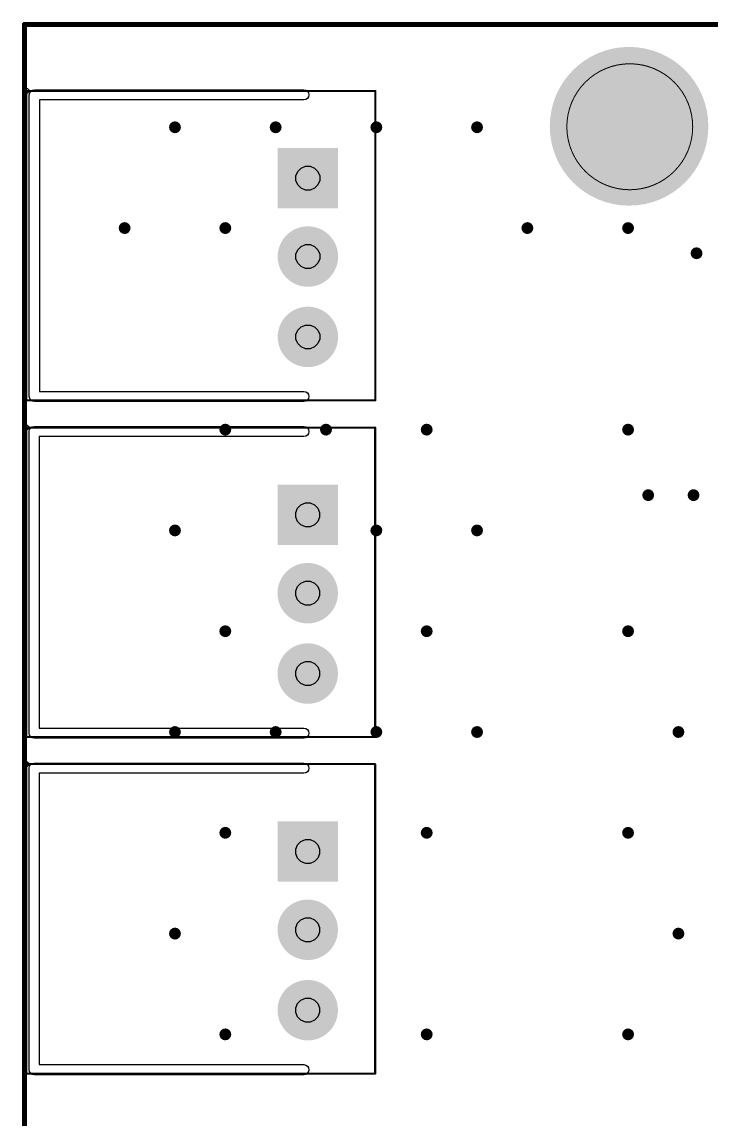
# Model space of a CAD drawing. Header units: inches. Extents: x -0.1 to 68.6, y -0.1 to 53.5.
# Drawn here: x -0.05 to 17.33, y 25.81 to 53.45 of the extents above; entities that cross this region are included whole.
import ezdxf

# ---------------------------------------------------------------- set-up
doc = ezdxf.new("R2010")
doc.units = ezdxf.units.IN
for name, color, linetype in [('Mechanical 1', 6, 'Continuous'), ('Mechanical 2', 216, 'Continuous'), ('Mechanical 6', 56, 'Continuous'), ('Mechanical 8', 56, 'Continuous'), ('Mechanical 9', 56, 'Continuous'), ('Multi-Layer', 9, 'Continuous'), ('Pad Holes', 156, 'Continuous'), ('Via Holes', 16, 'Continuous')]:
    doc.layers.add(name, color=color, linetype=linetype)

# ---------------------------------------------------------------- blocks, each defined once
blk = doc.blocks.new('CONN_TH_3P_P2_00_TE_292253_3_1')
at = {"layer": 'Multi-Layer'}
blk.add_hatch(color=9, dxfattribs=at).paths.add_polyline_path([(-2.762, 0.762), (-1.238, 0.762), (-1.238, -0.762), (-2.762, -0.762)])
h = blk.add_hatch(color=9, dxfattribs=at)
edge = h.paths.add_edge_path()
edge.add_arc((-0.025, 0), 0.762, 0, 360)
h = blk.add_hatch(color=9, dxfattribs=at)
edge = h.paths.add_edge_path()
edge.add_arc((2, 0), 0.762, 0, 360)
at = {"layer": 'Pad Holes'}
h = blk.add_hatch(color=7, dxfattribs=at)
edge = h.paths.add_edge_path()
edge.add_arc((-2, 0), 0.457, 0, 360)
h = blk.add_hatch(color=7, dxfattribs=at)
edge = h.paths.add_edge_path()
edge.add_arc((-0.025, 0), 0.457, 0, 360)
h = blk.add_hatch(color=7, dxfattribs=at)
edge = h.paths.add_edge_path()
edge.add_arc((2, 0), 0.457, 0, 360)
at = {"layer": 'Mechanical 2'}
for p, q in [((-4.19, -0.01), (-4.149, 0.017)), ((-4.149, 0.017), (-4.1, 0.027)), ((-4.1, 0.027), (-4.051, 0.017)), ((-4.051, 0.017), (-4.01, -0.01)), ((3.41, -0.01), (3.451, 0.017)), ((3.451, 0.017), (3.5, 0.027)), ((3.5, 0.027), (3.549, 0.017)), ((3.549, 0.017), (3.59, -0.01)), ((-4.227, -0.1), (-4.217, -0.051)), ((-4.227, -6.9), (-4.227, -0.1)), ((-4.217, -0.051), (-4.19, -0.01)), ((-4.01, -0.01), (-3.983, -0.051)), ((-3.983, -0.051), (-3.973, -0.1)), ((-3.973, -0.1), (-3.973, -6.773)), ((-3.973, -0.1), (-3.973, -0.1)), ((3.373, -0.1), (3.383, -0.051)), ((3.373, -6.773), (3.373, -0.1)), ((3.383, -0.051), (3.41, -0.01)), ((3.59, -0.01), (3.617, -0.051)), ((3.617, -0.051), (3.627, -0.1)), ((3.627, -0.1), (3.627, -6.9)), ((-4.217, -6.949), (-4.227, -6.9)), ((-3.973, -6.773), (3.373, -6.773)), ((3.627, -6.9), (3.617, -6.949)), ((-4.19, -6.99), (-4.217, -6.949)), ((-4.149, -7.017), (-4.19, -6.99)), ((-4.1, -7.027), (-4.149, -7.017)), ((3.5, -7.027), (-4.1, -7.027)), ((3.549, -7.017), (3.5, -7.027)), ((3.59, -6.99), (3.549, -7.017)), ((3.617, -6.949), (3.59, -6.99))]:
    blk.add_line(p, q, dxfattribs=at)
at = {"layer": 'Mechanical 6'}
for points in [[(-4.2, -7.099, 0.0508, 0.0508, 0), (-4.2, 1.701, 0.0508, 0.0508, 0)], [(3.6, 1.701, 0.0508, 0.0508, 0), (-4.2, 1.701, 0.0508, 0.0508, 0)], [(3.6, -7.099, 0.0508, 0.0508, 0), (3.6, 1.701, 0.0508, 0.0508, 0)], [(3.6, -7.099, 0.0508, 0.0508, 0), (-4.2, -7.099, 0.0508, 0.0508, 0)]]:
    blk.add_lwpolyline(points, format="xyseb", dxfattribs=at)
for points in [[(-4.213, 1.701, 0.0254, 0.0254, 1), (-4.187, 1.701, 0.0254, 0.0254, 1)], [(-4.213, 1.701, 0.0254, 0.0254, 1), (-4.187, 1.701, 0.0254, 0.0254, 1)], [(3.587, 1.701, 0.0254, 0.0254, 1), (3.613, 1.701, 0.0254, 0.0254, 1)], [(3.587, 1.701, 0.0254, 0.0254, 1), (3.613, 1.701, 0.0254, 0.0254, 1)], [(-4.213, -7.099, 0.0254, 0.0254, 1), (-4.187, -7.099, 0.0254, 0.0254, 1)], [(-4.213, -7.099, 0.0254, 0.0254, 1), (-4.187, -7.099, 0.0254, 0.0254, 1)], [(3.587, -7.099, 0.0254, 0.0254, 1), (3.613, -7.099, 0.0254, 0.0254, 1)], [(3.587, -7.099, 0.0254, 0.0254, 1), (3.613, -7.099, 0.0254, 0.0254, 1)]]:
    blk.add_lwpolyline(points, format="xyseb", close=True, dxfattribs=at)
at = {"layer": 'Mechanical 8'}
for p, q in [((-4.26, -7.074), (-4.225, -7.039)), ((-4.26, -7.099), (-4.26, -7.074)), ((-4.26, -7.124), (-4.26, -7.099)), ((-4.225, -7.159), (-4.26, -7.124)), ((-4.225, -7.039), (-4.175, -7.039)), ((-4.175, -7.159), (-4.225, -7.159)), ((-4.175, -7.039), (-4.14, -7.074)), ((-4.14, -7.124), (-4.175, -7.159)), ((-4.14, -7.074), (-4.14, -7.099)), ((-4.14, -7.099), (-4.14, -7.124)), ((-4.14, -7.099), (-4.14, -7.099)), ((-4.14, -7.099), (-4.14, -7.099))]:
    blk.add_line(p, q, dxfattribs=at)
at = {"layer": 'Mechanical 9'}
for p, q in [((-2.17, 0.254), (-2.06, 0.3)), ((-2.06, 0.3), (-1.94, 0.3)), ((-1.94, 0.3), (-1.83, 0.254)), ((-0.195, 0.254), (-0.085, 0.3)), ((-0.085, 0.3), (0.034, 0.3)), ((0.034, 0.3), (0.145, 0.254)), ((1.83, 0.254), (1.94, 0.3)), ((1.94, 0.3), (2.06, 0.3)), ((2.06, 0.3), (2.17, 0.254)), ((-2.3, 0.06), (-2.254, 0.17)), ((-2.3, 0), (-2.3, 0.06)), ((-2.3, -0.06), (-2.3, 0)), ((-2.254, 0.17), (-2.17, 0.254)), ((-1.83, 0.254), (-1.746, 0.17)), ((-1.746, 0.17), (-1.7, 0.06)), ((-1.7, 0.06), (-1.7, 0)), ((-1.7, 0), (-1.7, -0.06)), ((-1.7, 0), (-1.7, 0)), ((-1.7, 0), (-1.7, 0)), ((-0.325, 0.06), (-0.28, 0.17)), ((-0.325, 0), (-0.325, 0.06)), ((-0.325, -0.06), (-0.325, 0)), ((-0.28, 0.17), (-0.195, 0.254)), ((0.145, 0.254), (0.229, 0.17)), ((0.229, 0.17), (0.275, 0.06)), ((0.275, 0.06), (0.275, 0)), ((0.275, 0), (0.275, -0.06)), ((0.275, 0), (0.275, 0)), ((0.275, 0), (0.275, 0)), ((1.7, 0.06), (1.746, 0.17)), ((1.7, 0), (1.7, 0.06)), ((1.7, -0.06), (1.7, 0)), ((1.746, 0.17), (1.83, 0.254)), ((2.17, 0.254), (2.254, 0.17)), ((2.254, 0.17), (2.3, 0.06)), ((2.3, 0.06), (2.3, 0)), ((2.3, 0), (2.3, -0.06)), ((2.3, 0), (2.3, 0)), ((2.3, 0), (2.3, 0)), ((-2.254, -0.17), (-2.3, -0.06)), ((-2.17, -0.254), (-2.254, -0.17)), ((-2.06, -0.3), (-2.17, -0.254)), ((-1.83, -0.254), (-1.94, -0.3)), ((-1.746, -0.17), (-1.83, -0.254)), ((-1.7, -0.06), (-1.746, -0.17)), ((-0.28, -0.17), (-0.325, -0.06)), ((-0.195, -0.254), (-0.28, -0.17)), ((-0.085, -0.3), (-0.195, -0.254)), ((0.145, -0.254), (0.034, -0.3)), ((0.229, -0.17), (0.145, -0.254)), ((0.275, -0.06), (0.229, -0.17)), ((1.746, -0.17), (1.7, -0.06)), ((1.83, -0.254), (1.746, -0.17)), ((1.94, -0.3), (1.83, -0.254)), ((2.17, -0.254), (2.06, -0.3)), ((2.254, -0.17), (2.17, -0.254)), ((2.3, -0.06), (2.254, -0.17)), ((-1.94, -0.3), (-2.06, -0.3)), ((0.034, -0.3), (-0.085, -0.3)), ((2.06, -0.3), (1.94, -0.3))]:
    blk.add_line(p, q, dxfattribs=at)
blk = doc.blocks.new('CONN_TH_3P_P2_00_TE_292253_3_2')
at = {"layer": 'Multi-Layer'}
blk.add_hatch(color=9, dxfattribs=at).paths.add_polyline_path([(-2.762, 0.762), (-1.238, 0.762), (-1.238, -0.762), (-2.762, -0.762)])
h = blk.add_hatch(color=9, dxfattribs=at)
edge = h.paths.add_edge_path()
edge.add_arc((-0.025, 0), 0.762, 0, 360)
h = blk.add_hatch(color=9, dxfattribs=at)
edge = h.paths.add_edge_path()
edge.add_arc((2, 0), 0.762, 0, 360)
at = {"layer": 'Pad Holes'}
h = blk.add_hatch(color=7, dxfattribs=at)
edge = h.paths.add_edge_path()
edge.add_arc((-2, 0), 0.457, 0, 360)
h = blk.add_hatch(color=7, dxfattribs=at)
edge = h.paths.add_edge_path()
edge.add_arc((-0.025, 0), 0.457, 0, 360)
h = blk.add_hatch(color=7, dxfattribs=at)
edge = h.paths.add_edge_path()
edge.add_arc((2, 0), 0.457, 0, 360)
at = {"layer": 'Mechanical 2'}
for p, q in [((-4.19, -0.01), (-4.149, 0.017)), ((-4.149, 0.017), (-4.1, 0.027)), ((-4.1, 0.027), (-4.051, 0.017)), ((-4.051, 0.017), (-4.01, -0.01)), ((3.41, -0.01), (3.451, 0.017)), ((3.451, 0.017), (3.5, 0.027)), ((3.5, 0.027), (3.549, 0.017)), ((3.549, 0.017), (3.59, -0.01)), ((-4.227, -0.1), (-4.217, -0.051)), ((-4.227, -6.9), (-4.227, -0.1)), ((-4.217, -0.051), (-4.19, -0.01)), ((-4.01, -0.01), (-3.983, -0.051)), ((-3.983, -0.051), (-3.973, -0.1)), ((-3.973, -0.1), (-3.973, -6.773)), ((-3.973, -0.1), (-3.973, -0.1)), ((3.373, -0.1), (3.383, -0.051)), ((3.373, -6.773), (3.373, -0.1)), ((3.383, -0.051), (3.41, -0.01)), ((3.59, -0.01), (3.617, -0.051)), ((3.617, -0.051), (3.627, -0.1)), ((3.627, -0.1), (3.627, -6.9)), ((-4.217, -6.949), (-4.227, -6.9)), ((-3.973, -6.773), (3.373, -6.773)), ((3.627, -6.9), (3.617, -6.949)), ((-4.19, -6.99), (-4.217, -6.949)), ((-4.149, -7.017), (-4.19, -6.99)), ((-4.1, -7.027), (-4.149, -7.017)), ((3.5, -7.027), (-4.1, -7.027)), ((3.549, -7.017), (3.5, -7.027)), ((3.59, -6.99), (3.549, -7.017)), ((3.617, -6.949), (3.59, -6.99))]:
    blk.add_line(p, q, dxfattribs=at)
at = {"layer": 'Mechanical 6'}
for points in [[(-4.2, -7.099, 0.0508, 0.0508, 0), (-4.2, 1.701, 0.0508, 0.0508, 0)], [(3.6, 1.701, 0.0508, 0.0508, 0), (-4.2, 1.701, 0.0508, 0.0508, 0)], [(3.6, -7.099, 0.0508, 0.0508, 0), (3.6, 1.701, 0.0508, 0.0508, 0)], [(3.6, -7.099, 0.0508, 0.0508, 0), (-4.2, -7.099, 0.0508, 0.0508, 0)]]:
    blk.add_lwpolyline(points, format="xyseb", dxfattribs=at)
for points in [[(-4.213, 1.701, 0.0254, 0.0254, 1), (-4.187, 1.701, 0.0254, 0.0254, 1)], [(-4.213, 1.701, 0.0254, 0.0254, 1), (-4.187, 1.701, 0.0254, 0.0254, 1)], [(3.587, 1.701, 0.0254, 0.0254, 1), (3.613, 1.701, 0.0254, 0.0254, 1)], [(3.587, 1.701, 0.0254, 0.0254, 1), (3.613, 1.701, 0.0254, 0.0254, 1)], [(-4.213, -7.099, 0.0254, 0.0254, 1), (-4.187, -7.099, 0.0254, 0.0254, 1)], [(-4.213, -7.099, 0.0254, 0.0254, 1), (-4.187, -7.099, 0.0254, 0.0254, 1)], [(3.587, -7.099, 0.0254, 0.0254, 1), (3.613, -7.099, 0.0254, 0.0254, 1)], [(3.587, -7.099, 0.0254, 0.0254, 1), (3.613, -7.099, 0.0254, 0.0254, 1)]]:
    blk.add_lwpolyline(points, format="xyseb", close=True, dxfattribs=at)
at = {"layer": 'Mechanical 8'}
for p, q in [((-4.26, -7.074), (-4.225, -7.039)), ((-4.26, -7.099), (-4.26, -7.074)), ((-4.26, -7.124), (-4.26, -7.099)), ((-4.225, -7.159), (-4.26, -7.124)), ((-4.225, -7.039), (-4.175, -7.039)), ((-4.175, -7.159), (-4.225, -7.159)), ((-4.175, -7.039), (-4.14, -7.074)), ((-4.14, -7.124), (-4.175, -7.159)), ((-4.14, -7.074), (-4.14, -7.099)), ((-4.14, -7.099), (-4.14, -7.124)), ((-4.14, -7.099), (-4.14, -7.099)), ((-4.14, -7.099), (-4.14, -7.099))]:
    blk.add_line(p, q, dxfattribs=at)
at = {"layer": 'Mechanical 9'}
for p, q in [((-2.17, 0.254), (-2.06, 0.3)), ((-2.06, 0.3), (-1.94, 0.3)), ((-1.94, 0.3), (-1.83, 0.254)), ((-0.195, 0.254), (-0.085, 0.3)), ((-0.085, 0.3), (0.034, 0.3)), ((0.034, 0.3), (0.145, 0.254)), ((1.83, 0.254), (1.94, 0.3)), ((1.94, 0.3), (2.06, 0.3)), ((2.06, 0.3), (2.17, 0.254)), ((-2.3, 0.06), (-2.254, 0.17)), ((-2.3, 0), (-2.3, 0.06)), ((-2.3, -0.06), (-2.3, 0)), ((-2.254, 0.17), (-2.17, 0.254)), ((-1.83, 0.254), (-1.746, 0.17)), ((-1.746, 0.17), (-1.7, 0.06)), ((-1.7, 0.06), (-1.7, 0)), ((-1.7, 0), (-1.7, -0.06)), ((-1.7, 0), (-1.7, 0)), ((-1.7, 0), (-1.7, 0)), ((-0.325, 0.06), (-0.28, 0.17)), ((-0.325, 0), (-0.325, 0.06)), ((-0.325, -0.06), (-0.325, 0)), ((-0.28, 0.17), (-0.195, 0.254)), ((0.145, 0.254), (0.229, 0.17)), ((0.229, 0.17), (0.275, 0.06)), ((0.275, 0.06), (0.275, 0)), ((0.275, 0), (0.275, -0.06)), ((0.275, 0), (0.275, 0)), ((0.275, 0), (0.275, 0)), ((1.7, 0.06), (1.746, 0.17)), ((1.7, 0), (1.7, 0.06)), ((1.7, -0.06), (1.7, 0)), ((1.746, 0.17), (1.83, 0.254)), ((2.17, 0.254), (2.254, 0.17)), ((2.254, 0.17), (2.3, 0.06)), ((2.3, 0.06), (2.3, 0)), ((2.3, 0), (2.3, -0.06)), ((2.3, 0), (2.3, 0)), ((2.3, 0), (2.3, 0)), ((-2.254, -0.17), (-2.3, -0.06)), ((-2.17, -0.254), (-2.254, -0.17)), ((-2.06, -0.3), (-2.17, -0.254)), ((-1.83, -0.254), (-1.94, -0.3)), ((-1.746, -0.17), (-1.83, -0.254)), ((-1.7, -0.06), (-1.746, -0.17)), ((-0.28, -0.17), (-0.325, -0.06)), ((-0.195, -0.254), (-0.28, -0.17)), ((-0.085, -0.3), (-0.195, -0.254)), ((0.145, -0.254), (0.034, -0.3)), ((0.229, -0.17), (0.145, -0.254)), ((0.275, -0.06), (0.229, -0.17)), ((1.746, -0.17), (1.7, -0.06)), ((1.83, -0.254), (1.746, -0.17)), ((1.94, -0.3), (1.83, -0.254)), ((2.17, -0.254), (2.06, -0.3)), ((2.254, -0.17), (2.17, -0.254)), ((2.3, -0.06), (2.254, -0.17)), ((-1.94, -0.3), (-2.06, -0.3)), ((0.034, -0.3), (-0.085, -0.3)), ((2.06, -0.3), (1.94, -0.3))]:
    blk.add_line(p, q, dxfattribs=at)
blk = doc.blocks.new('CONN_TH_3P_P2_00_TE_292253_3_3')
at = {"layer": 'Multi-Layer'}
blk.add_hatch(color=9, dxfattribs=at).paths.add_polyline_path([(-2.762, 0.762), (-1.238, 0.762), (-1.238, -0.762), (-2.762, -0.762)])
h = blk.add_hatch(color=9, dxfattribs=at)
edge = h.paths.add_edge_path()
edge.add_arc((-0.025, 0), 0.762, 0, 360)
h = blk.add_hatch(color=9, dxfattribs=at)
edge = h.paths.add_edge_path()
edge.add_arc((2, 0), 0.762, 0, 360)
at = {"layer": 'Pad Holes'}
h = blk.add_hatch(color=7, dxfattribs=at)
edge = h.paths.add_edge_path()
edge.add_arc((-2, 0), 0.457, 0, 360)
h = blk.add_hatch(color=7, dxfattribs=at)
edge = h.paths.add_edge_path()
edge.add_arc((-0.025, 0), 0.457, 0, 360)
h = blk.add_hatch(color=7, dxfattribs=at)
edge = h.paths.add_edge_path()
edge.add_arc((2, 0), 0.457, 0, 360)
at = {"layer": 'Mechanical 2'}
for p, q in [((-4.19, -0.01), (-4.149, 0.017)), ((-4.149, 0.017), (-4.1, 0.027)), ((-4.1, 0.027), (-4.051, 0.017)), ((-4.051, 0.017), (-4.01, -0.01)), ((3.41, -0.01), (3.451, 0.017)), ((3.451, 0.017), (3.5, 0.027)), ((3.5, 0.027), (3.549, 0.017)), ((3.549, 0.017), (3.59, -0.01)), ((-4.227, -0.1), (-4.217, -0.051)), ((-4.227, -6.9), (-4.227, -0.1)), ((-4.217, -0.051), (-4.19, -0.01)), ((-4.01, -0.01), (-3.983, -0.051)), ((-3.983, -0.051), (-3.973, -0.1)), ((-3.973, -0.1), (-3.973, -6.773)), ((-3.973, -0.1), (-3.973, -0.1)), ((3.373, -0.1), (3.383, -0.051)), ((3.373, -6.773), (3.373, -0.1)), ((3.383, -0.051), (3.41, -0.01)), ((3.59, -0.01), (3.617, -0.051)), ((3.617, -0.051), (3.627, -0.1)), ((3.627, -0.1), (3.627, -6.9)), ((-4.217, -6.949), (-4.227, -6.9)), ((-3.973, -6.773), (3.373, -6.773)), ((3.627, -6.9), (3.617, -6.949)), ((-4.19, -6.99), (-4.217, -6.949)), ((-4.149, -7.017), (-4.19, -6.99)), ((-4.1, -7.027), (-4.149, -7.017)), ((3.5, -7.027), (-4.1, -7.027)), ((3.549, -7.017), (3.5, -7.027)), ((3.59, -6.99), (3.549, -7.017)), ((3.617, -6.949), (3.59, -6.99))]:
    blk.add_line(p, q, dxfattribs=at)
at = {"layer": 'Mechanical 6'}
for points in [[(-4.2, -7.099, 0.0508, 0.0508, 0), (-4.2, 1.701, 0.0508, 0.0508, 0)], [(3.6, 1.701, 0.0508, 0.0508, 0), (-4.2, 1.701, 0.0508, 0.0508, 0)], [(3.6, -7.099, 0.0508, 0.0508, 0), (3.6, 1.701, 0.0508, 0.0508, 0)], [(3.6, -7.099, 0.0508, 0.0508, 0), (-4.2, -7.099, 0.0508, 0.0508, 0)]]:
    blk.add_lwpolyline(points, format="xyseb", dxfattribs=at)
for points in [[(-4.213, 1.701, 0.0254, 0.0254, 1), (-4.187, 1.701, 0.0254, 0.0254, 1)], [(-4.213, 1.701, 0.0254, 0.0254, 1), (-4.187, 1.701, 0.0254, 0.0254, 1)], [(3.587, 1.701, 0.0254, 0.0254, 1), (3.613, 1.701, 0.0254, 0.0254, 1)], [(3.587, 1.701, 0.0254, 0.0254, 1), (3.613, 1.701, 0.0254, 0.0254, 1)], [(-4.213, -7.099, 0.0254, 0.0254, 1), (-4.187, -7.099, 0.0254, 0.0254, 1)], [(-4.213, -7.099, 0.0254, 0.0254, 1), (-4.187, -7.099, 0.0254, 0.0254, 1)], [(3.587, -7.099, 0.0254, 0.0254, 1), (3.613, -7.099, 0.0254, 0.0254, 1)], [(3.587, -7.099, 0.0254, 0.0254, 1), (3.613, -7.099, 0.0254, 0.0254, 1)]]:
    blk.add_lwpolyline(points, format="xyseb", close=True, dxfattribs=at)
at = {"layer": 'Mechanical 8'}
for p, q in [((-4.26, -7.074), (-4.225, -7.039)), ((-4.26, -7.099), (-4.26, -7.074)), ((-4.26, -7.124), (-4.26, -7.099)), ((-4.225, -7.159), (-4.26, -7.124)), ((-4.225, -7.039), (-4.175, -7.039)), ((-4.175, -7.159), (-4.225, -7.159)), ((-4.175, -7.039), (-4.14, -7.074)), ((-4.14, -7.124), (-4.175, -7.159)), ((-4.14, -7.074), (-4.14, -7.099)), ((-4.14, -7.099), (-4.14, -7.124)), ((-4.14, -7.099), (-4.14, -7.099)), ((-4.14, -7.099), (-4.14, -7.099))]:
    blk.add_line(p, q, dxfattribs=at)
at = {"layer": 'Mechanical 9'}
for p, q in [((-2.17, 0.254), (-2.06, 0.3)), ((-2.06, 0.3), (-1.94, 0.3)), ((-1.94, 0.3), (-1.83, 0.254)), ((-0.195, 0.254), (-0.085, 0.3)), ((-0.085, 0.3), (0.034, 0.3)), ((0.034, 0.3), (0.145, 0.254)), ((1.83, 0.254), (1.94, 0.3)), ((1.94, 0.3), (2.06, 0.3)), ((2.06, 0.3), (2.17, 0.254)), ((-2.3, 0.06), (-2.254, 0.17)), ((-2.3, 0), (-2.3, 0.06)), ((-2.3, -0.06), (-2.3, 0)), ((-2.254, 0.17), (-2.17, 0.254)), ((-1.83, 0.254), (-1.746, 0.17)), ((-1.746, 0.17), (-1.7, 0.06)), ((-1.7, 0.06), (-1.7, 0)), ((-1.7, 0), (-1.7, -0.06)), ((-1.7, 0), (-1.7, 0)), ((-1.7, 0), (-1.7, 0)), ((-0.325, 0.06), (-0.28, 0.17)), ((-0.325, 0), (-0.325, 0.06)), ((-0.325, -0.06), (-0.325, 0)), ((-0.28, 0.17), (-0.195, 0.254)), ((0.145, 0.254), (0.229, 0.17)), ((0.229, 0.17), (0.275, 0.06)), ((0.275, 0.06), (0.275, 0)), ((0.275, 0), (0.275, -0.06)), ((0.275, 0), (0.275, 0)), ((0.275, 0), (0.275, 0)), ((1.7, 0.06), (1.746, 0.17)), ((1.7, 0), (1.7, 0.06)), ((1.7, -0.06), (1.7, 0)), ((1.746, 0.17), (1.83, 0.254)), ((2.17, 0.254), (2.254, 0.17)), ((2.254, 0.17), (2.3, 0.06)), ((2.3, 0.06), (2.3, 0)), ((2.3, 0), (2.3, -0.06)), ((2.3, 0), (2.3, 0)), ((2.3, 0), (2.3, 0)), ((-2.254, -0.17), (-2.3, -0.06)), ((-2.17, -0.254), (-2.254, -0.17)), ((-2.06, -0.3), (-2.17, -0.254)), ((-1.83, -0.254), (-1.94, -0.3)), ((-1.746, -0.17), (-1.83, -0.254)), ((-1.7, -0.06), (-1.746, -0.17)), ((-0.28, -0.17), (-0.325, -0.06)), ((-0.195, -0.254), (-0.28, -0.17)), ((-0.085, -0.3), (-0.195, -0.254)), ((0.145, -0.254), (0.034, -0.3)), ((0.229, -0.17), (0.145, -0.254)), ((0.275, -0.06), (0.229, -0.17)), ((1.746, -0.17), (1.7, -0.06)), ((1.83, -0.254), (1.746, -0.17)), ((1.94, -0.3), (1.83, -0.254)), ((2.17, -0.254), (2.06, -0.3)), ((2.254, -0.17), (2.17, -0.254)), ((2.3, -0.06), (2.254, -0.17)), ((-1.94, -0.3), (-2.06, -0.3)), ((0.034, -0.3), (-0.085, -0.3)), ((2.06, -0.3), (1.94, -0.3))]:
    blk.add_line(p, q, dxfattribs=at)

msp = doc.modelspace()

# ---------------------------------------------------------------- hatches: boundary and pattern name
at = {"layer": 'Multi-Layer'}
h = msp.add_hatch(color=9, dxfattribs=at)
edge = h.paths.add_edge_path()
edge.add_arc((15.265, 50.825), 2, 0, 360)
at = {"layer": 'Pad Holes'}
h = msp.add_hatch(color=7, dxfattribs=at)
edge = h.paths.add_edge_path()
edge.add_arc((15.265, 50.825), 1.5, 0, 360)
at = {"layer": 'Via Holes'}
h = msp.add_hatch(color=7, dxfattribs=at)
edge = h.paths.add_edge_path()
edge.add_arc((3.81, 50.8), 0.15, 0, 360)
h = msp.add_hatch(color=7, dxfattribs=at)
edge = h.paths.add_edge_path()
edge.add_arc((6.35, 50.8), 0.15, 0, 360)
h = msp.add_hatch(color=7, dxfattribs=at)
edge = h.paths.add_edge_path()
edge.add_arc((8.89, 50.8), 0.15, 0, 360)
h = msp.add_hatch(color=7, dxfattribs=at)
edge = h.paths.add_edge_path()
edge.add_arc((11.43, 50.8), 0.15, 0, 360)
h = msp.add_hatch(color=7, dxfattribs=at)
edge = h.paths.add_edge_path()
edge.add_arc((2.54, 48.26), 0.15, 0, 360)
h = msp.add_hatch(color=7, dxfattribs=at)
edge = h.paths.add_edge_path()
edge.add_arc((5.08, 48.26), 0.15, 0, 360)
h = msp.add_hatch(color=7, dxfattribs=at)
edge = h.paths.add_edge_path()
edge.add_arc((12.7, 48.26), 0.15, 0, 360)
h = msp.add_hatch(color=7, dxfattribs=at)
edge = h.paths.add_edge_path()
edge.add_arc((15.24, 48.26), 0.15, 0, 360)
h = msp.add_hatch(color=7, dxfattribs=at)
edge = h.paths.add_edge_path()
edge.add_arc((16.967, 47.625), 0.15, 0, 360)
h = msp.add_hatch(color=7, dxfattribs=at)
edge = h.paths.add_edge_path()
edge.add_arc((5.08, 43.18), 0.15, 0, 360)
h = msp.add_hatch(color=7, dxfattribs=at)
edge = h.paths.add_edge_path()
edge.add_arc((7.62, 43.18), 0.15, 0, 360)
h = msp.add_hatch(color=7, dxfattribs=at)
edge = h.paths.add_edge_path()
edge.add_arc((10.16, 43.18), 0.15, 0, 360)
h = msp.add_hatch(color=7, dxfattribs=at)
edge = h.paths.add_edge_path()
edge.add_arc((15.24, 43.18), 0.15, 0, 360)
h = msp.add_hatch(color=7, dxfattribs=at)
edge = h.paths.add_edge_path()
edge.add_arc((15.748, 41.529), 0.15, 0, 360)
h = msp.add_hatch(color=7, dxfattribs=at)
edge = h.paths.add_edge_path()
edge.add_arc((16.891, 41.529), 0.15, 0, 360)
h = msp.add_hatch(color=7, dxfattribs=at)
edge = h.paths.add_edge_path()
edge.add_arc((3.81, 40.64), 0.15, 0, 360)
h = msp.add_hatch(color=7, dxfattribs=at)
edge = h.paths.add_edge_path()
edge.add_arc((8.89, 40.64), 0.15, 0, 360)
h = msp.add_hatch(color=7, dxfattribs=at)
edge = h.paths.add_edge_path()
edge.add_arc((11.43, 40.64), 0.15, 0, 360)
h = msp.add_hatch(color=7, dxfattribs=at)
edge = h.paths.add_edge_path()
edge.add_arc((5.08, 38.1), 0.15, 0, 360)
h = msp.add_hatch(color=7, dxfattribs=at)
edge = h.paths.add_edge_path()
edge.add_arc((10.16, 38.1), 0.15, 0, 360)
h = msp.add_hatch(color=7, dxfattribs=at)
edge = h.paths.add_edge_path()
edge.add_arc((15.24, 38.1), 0.15, 0, 360)
h = msp.add_hatch(color=7, dxfattribs=at)
edge = h.paths.add_edge_path()
edge.add_arc((3.81, 35.56), 0.15, 0, 360)
h = msp.add_hatch(color=7, dxfattribs=at)
edge = h.paths.add_edge_path()
edge.add_arc((6.35, 35.56), 0.15, 0, 360)
h = msp.add_hatch(color=7, dxfattribs=at)
edge = h.paths.add_edge_path()
edge.add_arc((8.89, 35.56), 0.15, 0, 360)
h = msp.add_hatch(color=7, dxfattribs=at)
edge = h.paths.add_edge_path()
edge.add_arc((11.43, 35.56), 0.15, 0, 360)
h = msp.add_hatch(color=7, dxfattribs=at)
edge = h.paths.add_edge_path()
edge.add_arc((16.51, 35.56), 0.15, 0, 360)
h = msp.add_hatch(color=7, dxfattribs=at)
edge = h.paths.add_edge_path()
edge.add_arc((5.08, 33.02), 0.15, 0, 360)
h = msp.add_hatch(color=7, dxfattribs=at)
edge = h.paths.add_edge_path()
edge.add_arc((10.16, 33.02), 0.15, 0, 360)
h = msp.add_hatch(color=7, dxfattribs=at)
edge = h.paths.add_edge_path()
edge.add_arc((15.24, 33.02), 0.15, 0, 360)
h = msp.add_hatch(color=7, dxfattribs=at)
edge = h.paths.add_edge_path()
edge.add_arc((3.81, 30.48), 0.15, 0, 360)
h = msp.add_hatch(color=7, dxfattribs=at)
edge = h.paths.add_edge_path()
edge.add_arc((16.51, 30.48), 0.15, 0, 360)
h = msp.add_hatch(color=7, dxfattribs=at)
edge = h.paths.add_edge_path()
edge.add_arc((5.08, 27.94), 0.15, 0, 360)
h = msp.add_hatch(color=7, dxfattribs=at)
edge = h.paths.add_edge_path()
edge.add_arc((10.16, 27.94), 0.15, 0, 360)
h = msp.add_hatch(color=7, dxfattribs=at)
edge = h.paths.add_edge_path()
edge.add_arc((15.24, 27.94), 0.15, 0, 360)

# ---------------------------------------------------------------- linework, layer by layer
at = {"layer": 'Mechanical 1'}
for points in [[(0.013, 53.391, 0.127, 0.127, 0), (64.518, 53.391, 0.127, 0.127, 0)], [(0.013, 0.013, 0.127, 0.127, 0), (0.013, 53.391, 0.127, 0.127, 0)]]:
    msp.add_lwpolyline(points, format="xyseb", dxfattribs=at)
for points in [[(-0.019, 53.391, 0.0635, 0.0635, 1), (0.044, 53.391, 0.0635, 0.0635, 1)], [(-0.019, 53.391, 0.0635, 0.0635, 1), (0.044, 53.391, 0.0635, 0.0635, 1)], [(16.87, 50.813, 0.0254, 0.0254, 1), (13.695, 50.813, 0.0254, 0.0254, 1)], [(13.689, 50.813, 0.0127, 0.0127, 1), (13.702, 50.813, 0.0127, 0.0127, 1)], [(16.864, 50.813, 0.0127, 0.0127, 1), (16.877, 50.813, 0.0127, 0.0127, 1)]]:
    msp.add_lwpolyline(points, format="xyseb", close=True, dxfattribs=at)

# ---------------------------------------------------------------- block references
at = {"rotation": 270}
for name, p in [('CONN_TH_3P_P2_00_TE_292253_3_1', (7.163, 47.517)), ('CONN_TH_3P_P2_00_TE_292253_3_2', (7.159, 39.033)), ('CONN_TH_3P_P2_00_TE_292253_3_3', (7.159, 30.55))]:
    msp.add_blockref(name, p, dxfattribs=at)

doc.saveas('drawing.dxf')
